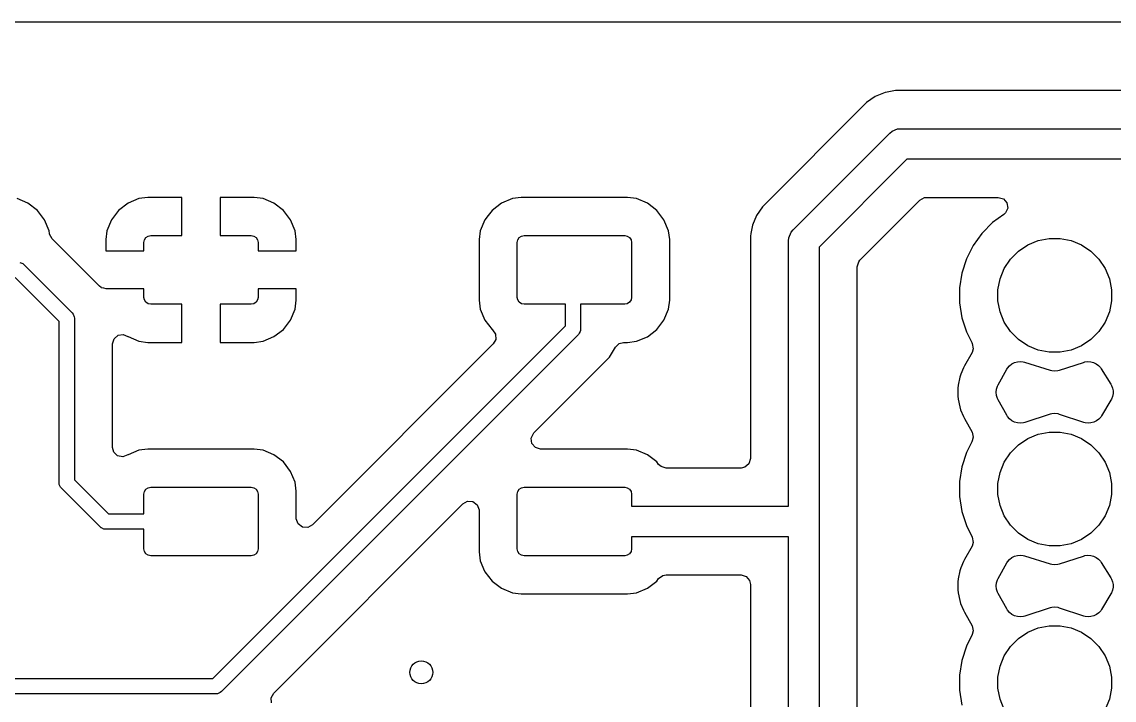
# Model space of a CAD drawing. Header units: millimetres. Extents: x 69 to 174, y -160 to -92.
# Drawn here: x 96.25 to 110.58, y -100.92 to -92.03 of the extents above; entities that cross this region are included whole.
import ezdxf

# ---------------------------------------------------------------- set-up
doc = ezdxf.new("R2010")
doc.units = ezdxf.units.MM
doc.layers.add('Front', color=13, linetype='CONTINUOUS', true_color=0xc83434)

msp = doc.modelspace()

# ---------------------------------------------------------------- linework, layer by layer
at = {"layer": 'Front', "linetype": 'CONTINUOUS'}
for p, q in [((70.235092, -92.0289), (172.534908, -92.0289)), ((107.44819, -93.009224), (107.333453, -93.085888)), ((107.575671, -92.95642), (107.44819, -93.009224)), ((107.575681, -92.956418), (107.575671, -92.95642)), ((107.602589, -92.951065), (107.575681, -92.956418)), ((107.60259, -92.951065), (107.602589, -92.951065)), ((107.711003, -92.9295), (107.60259, -92.951065)), ((107.711007, -92.9295), (107.711003, -92.9295)), ((111.308136, -92.9295), (107.711007, -92.9295)), ((107.333453, -93.085888), (105.965887, -94.453454)), ((107.668886, -93.463706), (107.740982, -93.433843)), ((107.740982, -93.433843), (107.78, -93.43)), ((107.78, -93.43), (111.239143, -93.43)), ((106.368579, -94.758579), (107.638578, -93.488579)), ((107.638578, -93.488579), (107.668886, -93.463706)), ((107.862843, -93.83), (106.71, -94.982842)), ((111.239143, -93.83), (107.862843, -93.83)), ((96.328794, -94.406198), (96.185151, -94.346699)), ((96.328798, -94.4062), (96.328794, -94.406198)), ((96.452149, -94.500851), (96.328798, -94.4062)), ((97.641457, -94.406633), (97.518207, -94.501207)), ((97.641458, -94.406633), (97.641457, -94.406633)), ((97.784975, -94.347187), (97.641458, -94.406633)), ((97.78498, -94.347185), (97.784975, -94.347187)), ((97.900329, -94.332), (97.78498, -94.347185)), ((98.349, -94.332), (97.900329, -94.332)), ((98.349, -94.832), (98.349, -94.332)), ((99.297671, -94.332), (98.849, -94.332)), ((98.849, -94.332), (98.849, -94.832)), ((99.413019, -94.347185), (99.297671, -94.332)), ((99.413024, -94.347187), (99.413019, -94.347185)), ((99.556541, -94.406633), (99.413024, -94.347187)), ((99.679792, -94.501207), (99.556541, -94.406633)), ((102.541202, -94.4062), (102.417851, -94.500851)), ((102.541205, -94.406198), (102.541202, -94.406199)), ((102.541202, -94.406199), (102.541202, -94.4062)), ((102.684848, -94.346699), (102.541205, -94.406198)), ((102.684857, -94.346696), (102.684848, -94.346699)), ((102.800296, -94.3315), (102.684857, -94.346696)), ((104.197701, -94.3315), (102.800296, -94.3315)), ((104.313149, -94.346698), (104.197701, -94.3315)), ((104.313151, -94.346699), (104.313149, -94.346698)), ((104.456794, -94.406198), (104.313151, -94.346699)), ((104.456798, -94.4062), (104.456794, -94.406198)), ((104.580149, -94.500851), (104.456798, -94.4062)), ((105.965887, -94.453454), (105.889222, -94.568192)), ((107.246819, -95.153838), (108.033838, -94.366819)), ((108.033838, -94.366819), (108.095161, -94.333334)), ((108.095161, -94.333334), (108.121519, -94.3305)), ((108.121519, -94.3305), (109.062102, -94.3305)), ((109.062102, -94.3305), (109.129141, -94.350185)), ((109.129141, -94.350185), (109.174896, -94.402989)), ((109.174896, -94.402989), (109.18484, -94.472147)), ((96.5468, -94.624202), (96.452149, -94.500851)), ((97.518207, -94.501207), (97.423633, -94.624457)), ((99.774366, -94.624457), (99.679792, -94.501207)), ((102.366046, -94.568365), (102.323198, -94.624205)), ((102.417851, -94.500851), (102.366046, -94.568365)), ((104.6748, -94.624202), (104.580149, -94.500851)), ((105.889222, -94.568192), (105.836421, -94.695667)), ((109.134988, -94.554818), (108.987352, -94.662082)), ((109.155815, -94.535703), (109.134988, -94.554818)), ((109.18484, -94.472147), (109.155815, -94.535703)), ((96.606301, -94.767849), (96.5468, -94.624202)), ((97.423633, -94.624458), (97.364187, -94.767975)), ((97.423633, -94.624457), (97.423633, -94.624458)), ((99.774366, -94.624458), (99.774366, -94.624457)), ((99.833812, -94.767975), (99.774366, -94.624458)), ((102.323198, -94.624205), (102.263699, -94.767848)), ((104.734301, -94.767849), (104.6748, -94.624202)), ((105.836418, -94.695679), (105.815001, -94.803352)), ((105.836421, -94.695667), (105.836418, -94.695679)), ((108.987352, -94.662082), (108.848174, -94.80126)), ((96.611068, -94.804065), (96.606301, -94.767849)), ((96.612838, -94.814219), (96.611068, -94.804065)), ((96.646323, -94.875542), (96.612838, -94.814219)), ((96.65411, -94.883329), (96.646323, -94.875542)), ((96.691133, -94.920352), (96.65411, -94.883329)), ((97.364185, -94.76798), (97.349, -94.883329)), ((97.349, -94.883329), (97.349, -95.032)), ((97.364187, -94.767975), (97.364185, -94.76798)), ((97.849, -94.922), (97.855851, -94.887558)), ((97.855851, -94.887558), (97.87536, -94.85836)), ((97.87536, -94.85836), (97.904558, -94.838851)), ((97.904558, -94.838851), (97.939, -94.832)), ((97.939, -94.832), (98.349, -94.832)), ((98.849, -94.832), (99.259, -94.832)), ((99.259, -94.832), (99.293442, -94.838851)), ((99.293442, -94.838851), (99.32264, -94.85836)), ((99.32264, -94.85836), (99.342149, -94.887558)), ((99.342149, -94.887558), (99.349, -94.922)), ((99.833814, -94.76798), (99.833812, -94.767975)), ((99.849, -94.883329), (99.833814, -94.76798)), ((99.849, -95.032), (99.849, -94.883329)), ((102.263698, -94.76785), (102.2485, -94.883298)), ((102.2485, -94.883298), (102.2485, -95.680703)), ((102.263699, -94.767848), (102.263698, -94.76785)), ((102.749, -94.922), (102.755851, -94.887558)), ((102.755851, -94.887558), (102.77536, -94.85836)), ((102.77536, -94.85836), (102.804558, -94.838851)), ((102.804558, -94.838851), (102.839, -94.832)), ((102.839, -94.832), (104.159, -94.832)), ((104.159, -94.832), (104.193442, -94.838851)), ((104.193442, -94.838851), (104.22264, -94.85836)), ((104.22264, -94.85836), (104.242149, -94.887558)), ((104.242149, -94.887558), (104.249, -94.922)), ((104.734301, -94.76785), (104.734301, -94.767849)), ((104.734303, -94.767857), (104.734301, -94.76785)), ((104.749499, -94.883296), (104.734303, -94.767857)), ((104.749499, -94.883298), (104.749499, -94.883296)), ((104.749499, -94.8833), (104.749499, -94.883298)), ((104.7495, -95.680701), (104.749499, -94.8833)), ((105.81284, -94.814219), (105.8095, -94.831007)), ((105.8095, -94.831007), (105.8095, -97.7575)), ((105.815001, -94.803354), (105.81284, -94.814219)), ((105.815001, -94.803352), (105.815001, -94.803354)), ((106.31, -94.9), (106.313843, -94.860982)), ((106.313843, -94.860982), (106.343706, -94.788886)), ((106.343706, -94.788886), (106.368579, -94.758579)), ((108.846154, -94.804041), (108.732476, -94.960503)), ((108.848172, -94.801263), (108.846154, -94.804041)), ((108.848174, -94.801261), (108.848172, -94.801263)), ((108.848174, -94.80126), (108.848174, -94.801261)), ((109.584286, -94.898204), (109.728487, -94.86952)), ((109.728487, -94.86952), (109.875513, -94.86952)), ((109.875513, -94.86952), (110.019714, -94.898204)), ((96.691135, -94.920355), (96.691133, -94.920352)), ((97.206258, -95.435478), (96.691135, -94.920355)), ((97.349, -95.032), (97.849, -95.032)), ((97.849, -95.032), (97.849, -94.922)), ((99.349, -94.922), (99.349, -95.032)), ((99.349, -95.032), (99.849, -95.032)), ((102.749, -95.642), (102.749, -94.922)), ((104.249, -94.922), (104.249, -95.642)), ((106.31, -98.382), (106.31, -94.9)), ((106.71, -94.982842), (106.71, -98.71)), ((108.732476, -94.960503), (108.643117, -95.135879)), ((109.326205, -95.036151), (109.448452, -94.954468)), ((109.448452, -94.954468), (109.584286, -94.898204)), ((110.019714, -94.898204), (110.155548, -94.954468)), ((110.155548, -94.954468), (110.277795, -95.036151)), ((107.2105, -95.241519), (107.230185, -95.17448)), ((107.230185, -95.17448), (107.246819, -95.153838)), ((108.643117, -95.135879), (108.58229, -95.323082)), ((109.140559, -95.262361), (109.222242, -95.140114)), ((109.222242, -95.140114), (109.326205, -95.036151)), ((110.277795, -95.036151), (110.381758, -95.140114)), ((110.381758, -95.140114), (110.463441, -95.262361)), ((96.223054, -95.183921), (96.259102, -95.198853)), ((96.259102, -95.198853), (96.274256, -95.211289)), ((96.274256, -95.211289), (96.908255, -95.845289)), ((107.2105, -114.163986), (107.2105, -95.241519)), ((109.084295, -95.398195), (109.140559, -95.262361)), ((110.463441, -95.262361), (110.519705, -95.398195)), ((96.737545, -95.957421), (96.162123, -95.382)), ((97.206261, -95.43548), (97.206258, -95.435478)), ((97.266467, -95.495686), (97.206261, -95.43548)), ((108.58229, -95.323082), (108.5515, -95.517486)), ((109.055611, -95.542396), (109.084295, -95.398195)), ((110.519705, -95.398195), (110.548389, -95.542396)), ((97.287104, -95.512315), (97.266467, -95.495686)), ((97.289699, -95.513077), (97.287104, -95.512315)), ((97.294717, -95.516833), (97.289699, -95.513077)), ((97.324706, -95.523356), (97.294717, -95.516833)), ((97.354143, -95.532), (97.324706, -95.523356)), ((97.849, -95.532), (97.354143, -95.532)), ((97.849, -95.642), (97.849, -95.532)), ((99.849, -95.532), (99.349, -95.532)), ((99.349, -95.532), (99.349, -95.642)), ((99.849, -95.68067), (99.849, -95.532)), ((108.5515, -95.517486), (108.5515, -95.714331)), ((109.055611, -95.689422), (109.055611, -95.542396)), ((110.548389, -95.542396), (110.548389, -95.689422)), ((97.855851, -95.676442), (97.849, -95.642)), ((97.87536, -95.70564), (97.855851, -95.676442)), ((97.904558, -95.725149), (97.87536, -95.70564)), ((97.939, -95.732), (97.904558, -95.725149)), ((98.349, -95.732), (97.939, -95.732)), ((98.349, -96.232), (98.349, -95.732)), ((99.259, -95.732), (98.849, -95.732)), ((98.849, -95.732), (98.849, -96.232)), ((99.293442, -95.725149), (99.259, -95.732)), ((99.32264, -95.70564), (99.293442, -95.725149)), ((99.342149, -95.676442), (99.32264, -95.70564)), ((99.349, -95.642), (99.342149, -95.676442)), ((99.833814, -95.796019), (99.849, -95.68067)), ((102.2485, -95.680703), (102.263696, -95.796142)), ((102.755851, -95.676442), (102.749, -95.642)), ((102.77536, -95.70564), (102.755851, -95.676442)), ((102.804558, -95.725149), (102.77536, -95.70564)), ((102.839, -95.732), (102.804558, -95.725149)), ((103.380545, -95.732), (102.839, -95.732)), ((103.380545, -96.015378), (103.380545, -95.732)), ((104.159, -95.732), (103.580545, -95.732)), ((103.580545, -95.732), (103.580545, -96.0568)), ((104.193442, -95.725149), (104.159, -95.732)), ((104.22264, -95.70564), (104.193442, -95.725149)), ((104.242149, -95.676442), (104.22264, -95.70564)), ((104.249, -95.642), (104.242149, -95.676442)), ((104.734301, -95.796151), (104.7495, -95.680701)), ((108.5515, -95.714331), (108.58229, -95.908735)), ((109.084295, -95.833623), (109.055611, -95.689422)), ((110.548389, -95.689422), (110.519705, -95.833623)), ((96.908255, -95.845289), (96.920692, -95.860442)), ((96.920692, -95.860442), (96.920692, -95.860443)), ((96.920692, -95.860443), (96.935624, -95.896491)), ((99.774366, -95.939541), (99.833812, -95.796024)), ((99.833812, -95.796024), (99.833814, -95.796019)), ((102.263696, -95.796142), (102.263699, -95.796151)), ((102.263699, -95.796151), (102.323198, -95.939795)), ((104.6748, -95.939798), (104.734301, -95.796151)), ((109.140559, -95.969457), (109.084295, -95.833623)), ((110.519705, -95.833623), (110.463441, -95.969457)), ((96.737545, -98.075), (96.737545, -95.957421)), ((96.935624, -95.896491), (96.937545, -95.916)), ((96.937545, -95.916), (96.937545, -98.033578)), ((98.753923, -100.642), (103.380545, -96.015378)), ((99.679792, -96.062792), (99.774366, -95.939542)), ((99.774366, -95.939542), (99.774366, -95.939541)), ((102.323198, -95.939795), (102.3232, -95.939798)), ((102.3232, -95.939798), (102.417849, -96.063148)), ((104.580149, -96.063149), (104.6748, -95.939798)), ((108.58229, -95.908735), (108.643117, -96.095938)), ((109.222242, -96.091704), (109.140559, -95.969457)), ((110.463441, -95.969457), (110.381758, -96.091704)), ((97.45773, -96.18569), (97.510534, -96.139935)), ((97.510534, -96.139935), (97.579692, -96.129991)), ((97.579692, -96.129991), (97.637536, -96.154357)), ((97.637536, -96.154357), (97.641455, -96.157364)), ((97.641455, -96.157364), (97.641458, -96.157366)), ((97.641458, -96.157366), (97.784975, -96.216812)), ((103.551255, -96.127511), (98.866056, -100.812711)), ((99.413024, -96.216812), (99.556541, -96.157366)), ((99.556541, -96.157366), (99.556542, -96.157366)), ((99.556542, -96.157366), (99.679792, -96.062792)), ((102.417849, -96.063148), (102.422863, -96.066995)), ((102.422863, -96.066995), (102.464066, -96.123423)), ((102.464066, -96.123423), (102.46822, -96.193169)), ((103.563692, -96.112358), (103.551255, -96.127511)), ((103.573367, -96.088999), (103.563692, -96.112358)), ((103.578624, -96.076309), (103.573367, -96.088999)), ((103.580545, -96.0568), (103.578624, -96.076309)), ((104.313151, -96.217301), (104.456798, -96.1578)), ((104.456798, -96.1578), (104.580149, -96.063149)), ((108.643117, -96.095938), (108.690519, -96.188969)), ((109.326205, -96.195667), (109.222242, -96.091704)), ((110.381758, -96.091704), (110.277795, -96.195667)), ((97.438045, -96.252729), (97.45773, -96.18569)), ((97.438045, -97.61064), (97.438045, -96.252729)), ((97.784975, -96.216812), (97.78498, -96.216814)), ((97.78498, -96.216814), (97.900329, -96.232)), ((97.900329, -96.232), (98.349, -96.232)), ((98.849, -96.232), (99.297671, -96.232)), ((99.297671, -96.232), (99.413019, -96.216814)), ((99.413019, -96.216814), (99.413024, -96.216812)), ((102.435057, -96.253051), (100.06118, -98.626929)), ((102.46822, -96.193169), (102.435057, -96.253051)), ((103.961065, -96.425516), (104.036706, -96.294499)), ((104.036706, -96.294499), (104.087273, -96.246284)), ((104.087273, -96.246284), (104.144094, -96.232499)), ((104.144094, -96.232499), (104.197703, -96.232499)), ((104.197703, -96.232499), (104.313142, -96.217303)), ((104.313142, -96.217303), (104.313146, -96.217301)), ((104.313146, -96.217301), (104.313151, -96.217301)), ((108.690519, -96.188969), (108.712699, -96.2325)), ((108.712699, -96.2325), (108.720905, -96.248604)), ((108.733801, -96.317273), (108.718233, -96.366155)), ((108.720905, -96.248604), (108.733801, -96.317273)), ((109.448452, -96.27735), (109.326205, -96.195667)), ((109.584286, -96.333614), (109.448452, -96.27735)), ((110.155548, -96.27735), (110.019714, -96.333614)), ((110.277795, -96.195667), (110.155548, -96.27735)), ((103.849261, -96.53732), (103.961065, -96.425516)), ((108.718233, -96.366155), (108.6205, -96.538167)), ((109.728487, -96.362298), (109.584286, -96.333614)), ((109.875513, -96.362298), (109.728487, -96.362298)), ((110.019714, -96.333614), (109.875513, -96.362298)), ((102.966745, -97.419833), (103.839051, -96.547528)), ((103.839051, -96.547528), (103.839056, -96.547524)), ((103.839056, -96.547524), (103.849259, -96.53732)), ((103.849259, -96.53732), (103.849261, -96.53732)), ((108.604724, -96.567275), (108.569014, -96.651388)), ((108.614463, -96.549104), (108.604724, -96.567275)), ((108.6205, -96.538167), (108.614463, -96.549104)), ((109.059998, -96.787911), (109.174778, -96.585898)), ((109.174778, -96.585898), (109.184731, -96.569287)), ((109.184731, -96.569287), (109.209965, -96.539922)), ((109.209965, -96.539922), (109.240375, -96.515957)), ((109.240375, -96.515957), (109.274826, -96.498287)), ((109.274826, -96.498287), (109.312032, -96.487572)), ((109.312032, -96.487572), (109.350604, -96.484211)), ((109.350604, -96.484211), (109.389102, -96.48833)), ((109.389102, -96.48833), (109.40773, -96.493619)), ((109.40773, -96.493619), (109.743712, -96.597468)), ((109.743712, -96.597468), (109.763398, -96.603035)), ((109.763398, -96.603035), (109.804114, -96.606934)), ((109.804114, -96.606934), (109.844776, -96.602491)), ((109.844776, -96.602491), (109.864385, -96.596661)), ((109.864385, -96.596661), (110.180686, -96.494239)), ((110.180686, -96.494239), (110.198849, -96.488823)), ((110.198849, -96.488823), (110.236456, -96.484142)), ((110.236456, -96.484142), (110.274272, -96.486623)), ((110.274272, -96.486623), (110.310945, -96.496177)), ((110.310945, -96.496177), (110.345164, -96.512462)), ((110.345164, -96.512462), (110.375707, -96.534897)), ((110.375707, -96.534897), (110.401481, -96.562679)), ((110.401481, -96.562679), (110.411899, -96.578513)), ((110.411899, -96.578513), (110.538898, -96.781711)), ((108.55641, -96.690607), (108.534966, -96.792148)), ((108.556413, -96.690596), (108.55641, -96.690607)), ((108.569013, -96.651391), (108.556413, -96.690596)), ((108.569014, -96.651388), (108.569013, -96.651391)), ((108.530638, -96.833104), (108.530386, -96.93691)), ((108.534966, -96.792148), (108.530638, -96.83309)), ((108.530638, -96.83309), (108.530638, -96.8331)), ((108.530638, -96.8331), (108.530638, -96.833104)), ((109.033339, -96.886228), (109.037667, -96.845273)), ((109.037468, -96.927203), (109.033339, -96.886228)), ((109.037667, -96.845273), (109.050268, -96.806066)), ((109.050268, -96.806066), (109.059998, -96.787911)), ((110.538898, -96.781711), (110.5483, -96.797547)), ((110.5483, -96.797547), (110.561774, -96.831819)), ((110.561774, -96.831819), (110.56875, -96.867978)), ((110.56875, -96.867978), (110.568993, -96.904802)), ((108.530386, -96.93691), (108.534515, -96.977885)), ((108.534515, -96.977885), (108.555474, -97.079558)), ((109.04988, -96.96647), (109.037468, -96.927203)), ((109.059522, -96.984672), (109.04988, -96.96647)), ((109.174392, -97.189141), (109.059522, -96.984672)), ((110.540286, -96.991457), (110.416737, -97.195084)), ((110.549477, -96.975497), (110.540286, -96.991457)), ((110.562495, -96.94105), (110.549477, -96.975497)), ((110.568993, -96.904802), (110.562495, -96.94105)), ((108.555474, -97.079558), (108.567886, -97.118825)), ((108.567886, -97.118825), (108.603183, -97.203095)), ((109.742393, -97.175815), (109.409401, -97.281767)), ((109.762491, -97.16999), (109.742393, -97.175815)), ((109.804123, -97.165852), (109.762491, -97.16999)), ((109.845708, -97.170442), (109.804123, -97.165852)), ((109.865742, -97.176485), (109.845708, -97.170442)), ((110.183041, -97.281254), (109.865742, -97.176485)), ((108.603183, -97.203095), (108.609627, -97.21526)), ((108.609627, -97.21526), (108.612821, -97.22129)), ((108.612821, -97.22129), (108.618804, -97.232257)), ((108.618804, -97.232257), (108.717571, -97.408062)), ((109.184378, -97.205948), (109.174392, -97.189141)), ((109.209775, -97.235661), (109.184378, -97.205948)), ((109.240454, -97.259882), (109.209775, -97.235661)), ((109.275249, -97.277691), (109.240454, -97.259882)), ((109.312838, -97.288412), (109.275249, -97.277691)), ((109.351793, -97.291636), (109.312838, -97.288412)), ((109.390633, -97.287242), (109.351793, -97.291636)), ((109.409401, -97.281767), (109.390633, -97.287242)), ((110.201432, -97.286862), (110.183041, -97.281254)), ((110.239567, -97.291727), (110.201432, -97.286862)), ((110.277929, -97.289223), (110.239567, -97.291727)), ((110.315108, -97.279442), (110.277929, -97.289223)), ((110.349737, -97.262746), (110.315108, -97.279442)), ((110.380542, -97.239746), (110.349737, -97.262746)), ((110.40639, -97.21129), (110.380542, -97.239746)), ((110.416737, -97.195084), (110.40639, -97.21129)), ((102.931702, -97.489853), (102.960727, -97.426297)), ((102.960727, -97.426297), (102.966745, -97.419833)), ((108.717571, -97.408062), (108.733245, -97.476151)), ((109.448452, -97.494468), (109.584286, -97.438204)), ((109.584286, -97.438204), (109.728487, -97.40952)), ((109.728487, -97.40952), (109.875513, -97.40952)), ((109.875513, -97.40952), (110.019714, -97.438204)), ((110.019714, -97.438204), (110.155548, -97.494468)), ((97.453925, -97.671352), (97.438045, -97.61064)), ((102.941646, -97.559011), (102.931702, -97.489853)), ((102.987401, -97.611815), (102.941646, -97.559011)), ((103.05444, -97.6315), (102.987401, -97.611815)), ((108.714384, -97.536011), (108.643117, -97.675879)), ((108.719948, -97.525091), (108.714384, -97.536011)), ((108.733245, -97.476151), (108.719948, -97.525091)), ((109.222242, -97.680114), (109.326205, -97.576151)), ((109.326205, -97.576151), (109.448452, -97.494468)), ((110.155548, -97.494468), (110.277795, -97.576151)), ((110.277795, -97.576151), (110.381758, -97.680114)), ((97.503912, -97.720169), (97.453925, -97.671352)), ((97.572356, -97.734211), (97.503912, -97.720169)), ((97.637526, -97.70902), (97.572356, -97.734211)), ((97.641199, -97.706201), (97.637526, -97.70902)), ((97.641204, -97.706198), (97.641199, -97.706201)), ((97.784848, -97.646699), (97.641204, -97.706198)), ((97.784857, -97.646696), (97.784848, -97.646699)), ((97.900296, -97.6315), (97.784857, -97.646696)), ((99.297701, -97.6315), (97.900296, -97.6315)), ((99.413149, -97.646698), (99.297701, -97.6315)), ((99.413151, -97.646699), (99.413149, -97.646698)), ((99.556794, -97.706198), (99.413151, -97.646699)), ((99.556798, -97.7062), (99.556794, -97.706198)), ((99.680149, -97.800851), (99.556798, -97.7062)), ((104.197702, -97.6315), (103.05444, -97.6315)), ((104.313149, -97.646698), (104.197702, -97.6315)), ((104.313151, -97.646699), (104.313149, -97.646698)), ((104.456794, -97.706198), (104.313151, -97.646699)), ((104.456798, -97.7062), (104.456794, -97.706198)), ((104.580149, -97.800851), (104.456798, -97.7062)), ((105.8095, -97.7575), (105.789815, -97.824539)), ((108.643117, -97.675879), (108.58229, -97.863082)), ((109.140559, -97.802361), (109.222242, -97.680114)), ((110.381758, -97.680114), (110.463441, -97.802361)), ((99.7748, -97.924202), (99.680149, -97.800851)), ((104.604809, -97.832989), (104.580149, -97.800851)), ((104.636144, -97.861815), (104.604809, -97.832989)), ((104.703183, -97.8815), (104.636144, -97.861815)), ((105.6855, -97.8815), (104.703183, -97.8815)), ((105.737011, -97.870294), (105.6855, -97.8815)), ((105.789815, -97.824539), (105.737011, -97.870294)), ((108.58229, -97.863082), (108.5515, -98.057486)), ((109.084295, -97.938195), (109.140559, -97.802361)), ((110.463441, -97.802361), (110.519705, -97.938195)), ((96.937545, -98.033578), (97.385966, -98.482)), ((99.834301, -98.067849), (99.7748, -97.924202)), ((109.055611, -98.082396), (109.084295, -97.938195)), ((110.519705, -97.938195), (110.548389, -98.082396)), ((96.739466, -98.094509), (96.737545, -98.075)), ((96.754398, -98.130557), (96.739466, -98.094509)), ((96.766834, -98.145711), (96.754398, -98.130557)), ((97.273834, -98.65271), (96.766834, -98.145711)), ((97.849, -98.222), (97.855851, -98.187558)), ((97.855851, -98.187558), (97.87536, -98.15836)), ((97.87536, -98.15836), (97.904558, -98.138851)), ((97.904558, -98.138851), (97.939, -98.132)), ((97.939, -98.132), (99.259, -98.132)), ((99.259, -98.132), (99.293442, -98.138851)), ((99.293442, -98.138851), (99.32264, -98.15836)), ((99.32264, -98.15836), (99.342149, -98.187558)), ((99.342149, -98.187558), (99.349, -98.222)), ((99.834301, -98.06785), (99.834301, -98.067849)), ((99.834303, -98.067857), (99.834301, -98.06785)), ((99.849499, -98.183296), (99.834303, -98.067857)), ((99.849499, -98.539248), (99.849499, -98.183296)), ((102.749, -98.222), (102.755851, -98.187558)), ((102.755851, -98.187558), (102.77536, -98.15836)), ((102.77536, -98.15836), (102.804558, -98.138851)), ((102.804558, -98.138851), (102.839, -98.132)), ((102.839, -98.132), (104.159, -98.132)), ((104.159, -98.132), (104.193442, -98.138851)), ((104.193442, -98.138851), (104.22264, -98.15836)), ((104.22264, -98.15836), (104.242149, -98.187558)), ((104.242149, -98.187558), (104.249, -98.222)), ((108.5515, -98.057486), (108.5515, -98.254331)), ((109.055611, -98.229422), (109.055611, -98.082396)), ((110.548389, -98.082396), (110.548389, -98.229422)), ((97.849, -98.482), (97.849, -98.222)), ((99.349, -98.222), (99.349, -98.942)), ((102.036821, -98.349757), (102.098142, -98.316274)), ((102.098142, -98.316274), (102.167834, -98.321258)), ((102.167834, -98.321258), (102.223767, -98.36313)), ((102.749, -98.942), (102.749, -98.222)), ((104.249, -98.222), (104.249, -98.382)), ((108.5515, -98.254331), (108.58229, -98.448735)), ((109.084295, -98.373623), (109.055611, -98.229422)), ((110.548389, -98.229422), (110.519705, -98.373623)), ((99.554333, -100.832245), (102.036821, -98.349757)), ((102.223767, -98.36313), (102.248184, -98.428594)), ((102.248184, -98.428594), (102.2485, -98.43744)), ((102.2485, -98.43744), (102.2485, -98.980703)), ((104.249, -98.382), (106.31, -98.382)), ((108.58229, -98.448735), (108.643117, -98.635938)), ((109.140559, -98.509457), (109.084295, -98.373623)), ((110.519705, -98.373623), (110.463441, -98.509457)), ((97.385966, -98.482), (97.849, -98.482)), ((99.849815, -98.548094), (99.849499, -98.539248)), ((99.874232, -98.613558), (99.849815, -98.548094)), ((99.930165, -98.65543), (99.874232, -98.613558)), ((109.222242, -98.631704), (109.140559, -98.509457)), ((110.463441, -98.509457), (110.381758, -98.631704)), ((97.288987, -98.665147), (97.273834, -98.65271)), ((97.293082, -98.666843), (97.288987, -98.665147)), ((97.325036, -98.680079), (97.293082, -98.666843)), ((97.344545, -98.682), (97.325036, -98.680079)), ((97.849, -98.682), (97.344545, -98.682)), ((97.849, -98.942), (97.849, -98.682)), ((99.999857, -98.660414), (99.930165, -98.65543)), ((100.06118, -98.626929), (99.999857, -98.660414)), ((106.71, -98.71), (106.71, -105.06)), ((108.643117, -98.635938), (108.720905, -98.788604)), ((109.326205, -98.735667), (109.222242, -98.631704)), ((109.448452, -98.81735), (109.326205, -98.735667)), ((110.277795, -98.735667), (110.155548, -98.81735)), ((110.381758, -98.631704), (110.277795, -98.735667)), ((106.31, -98.782), (104.249, -98.782)), ((104.249, -98.782), (104.249, -98.942)), ((106.31, -104.986), (106.31, -98.782)), ((108.733801, -98.857273), (108.718233, -98.906155)), ((108.720905, -98.788604), (108.733801, -98.857273)), ((109.584286, -98.873614), (109.448452, -98.81735)), ((109.728487, -98.902298), (109.584286, -98.873614)), ((109.875513, -98.902298), (109.728487, -98.902298)), ((110.019714, -98.873614), (109.875513, -98.902298)), ((110.155548, -98.81735), (110.019714, -98.873614)), ((97.855851, -98.976442), (97.849, -98.942)), ((97.87536, -99.00564), (97.855851, -98.976442)), ((97.904558, -99.025149), (97.87536, -99.00564)), ((97.939, -99.032), (97.904558, -99.025149)), ((99.259, -99.032), (97.939, -99.032)), ((99.293442, -99.025149), (99.259, -99.032)), ((99.32264, -99.00564), (99.293442, -99.025149)), ((99.342149, -98.976442), (99.32264, -99.00564)), ((99.349, -98.942), (99.342149, -98.976442)), ((102.2485, -98.980703), (102.263696, -99.096142)), ((102.755851, -98.976442), (102.749, -98.942)), ((102.77536, -99.00564), (102.755851, -98.976442)), ((102.804558, -99.025149), (102.77536, -99.00564)), ((102.839, -99.032), (102.804558, -99.025149)), ((104.159, -99.032), (102.839, -99.032)), ((104.193442, -99.025149), (104.159, -99.032)), ((104.22264, -99.00564), (104.193442, -99.025149)), ((104.242149, -98.976442), (104.22264, -99.00564)), ((104.249, -98.942), (104.242149, -98.976442)), ((108.718233, -98.906155), (108.6205, -99.078167)), ((109.240375, -99.055957), (109.274826, -99.038287)), ((109.274826, -99.038287), (109.312032, -99.027572)), ((109.312032, -99.027572), (109.350604, -99.024211)), ((109.350604, -99.024211), (109.389102, -99.02833)), ((109.389102, -99.02833), (109.40773, -99.033619)), ((109.40773, -99.033619), (109.743712, -99.137468)), ((109.864385, -99.136661), (110.180686, -99.034239)), ((110.180686, -99.034239), (110.198849, -99.028823)), ((110.198849, -99.028823), (110.236456, -99.024142)), ((110.236456, -99.024142), (110.274272, -99.026623)), ((110.274272, -99.026623), (110.310945, -99.036177)), ((110.310945, -99.036177), (110.345164, -99.052462)), ((102.263696, -99.096142), (102.263699, -99.096151)), ((102.263699, -99.096151), (102.321074, -99.234667)), ((108.569013, -99.191391), (108.556413, -99.230596)), ((108.569014, -99.191388), (108.569013, -99.191391)), ((108.604724, -99.107275), (108.569014, -99.191388)), ((108.614463, -99.089104), (108.604724, -99.107275)), ((108.6205, -99.078167), (108.614463, -99.089104)), ((109.059998, -99.327911), (109.174778, -99.125898)), ((109.174778, -99.125898), (109.184731, -99.109287)), ((109.184731, -99.109287), (109.209965, -99.079922)), ((109.209965, -99.079922), (109.240375, -99.055957)), ((109.743712, -99.137468), (109.763398, -99.143035)), ((109.763398, -99.143035), (109.804114, -99.146934)), ((109.804114, -99.146934), (109.844776, -99.142491)), ((109.844776, -99.142491), (109.864385, -99.136661)), ((110.345164, -99.052462), (110.375707, -99.074897)), ((110.375707, -99.074897), (110.401481, -99.102679)), ((110.401481, -99.102679), (110.411899, -99.118513)), ((110.411899, -99.118513), (110.538898, -99.321711)), ((102.321074, -99.234667), (102.3232, -99.239798)), ((102.3232, -99.239798), (102.417851, -99.363149)), ((104.580149, -99.363149), (104.604808, -99.331011)), ((104.604808, -99.331011), (104.661235, -99.289811)), ((104.661235, -99.289811), (104.703183, -99.2825)), ((104.703183, -99.2825), (105.6855, -99.2825)), ((105.6855, -99.2825), (105.752539, -99.302185)), ((105.752539, -99.302185), (105.798294, -99.354989)), ((108.534966, -99.332148), (108.530638, -99.37309)), ((108.55641, -99.230607), (108.534966, -99.332148)), ((108.556413, -99.230596), (108.55641, -99.230607)), ((109.050268, -99.346066), (109.059998, -99.327911)), ((110.538898, -99.321711), (110.5483, -99.337547)), ((102.417851, -99.363149), (102.541202, -99.4578)), ((102.541202, -99.4578), (102.684849, -99.517301)), ((104.313151, -99.517301), (104.456798, -99.4578)), ((104.456798, -99.4578), (104.580149, -99.363149)), ((105.798294, -99.354989), (105.8095, -99.4065)), ((105.8095, -99.4065), (105.8095, -104.3615)), ((108.530638, -99.373104), (108.530386, -99.47691)), ((108.530386, -99.47691), (108.534515, -99.517885)), ((108.530638, -99.37309), (108.530638, -99.3731)), ((108.530638, -99.3731), (108.530638, -99.373104)), ((109.033339, -99.426228), (109.037667, -99.385273)), ((109.037468, -99.467203), (109.033339, -99.426228)), ((109.04988, -99.50647), (109.037468, -99.467203)), ((109.037667, -99.385273), (109.050268, -99.346066)), ((110.5483, -99.337547), (110.561774, -99.371819)), ((110.561774, -99.371819), (110.56875, -99.407978)), ((110.568993, -99.444802), (110.562495, -99.48105)), ((110.56875, -99.407978), (110.568993, -99.444802)), ((102.684849, -99.517301), (102.800299, -99.5325)), ((102.800299, -99.5325), (104.1977, -99.532499)), ((104.1977, -99.532499), (104.197703, -99.532499)), ((104.197703, -99.532499), (104.313142, -99.517303)), ((104.313142, -99.517303), (104.313146, -99.517301)), ((104.313146, -99.517301), (104.313151, -99.517301)), ((108.534515, -99.517885), (108.555474, -99.619558)), ((108.555474, -99.619558), (108.567886, -99.658825)), ((109.059522, -99.524672), (109.04988, -99.50647)), ((109.174392, -99.729141), (109.059522, -99.524672)), ((110.540286, -99.531457), (110.416737, -99.735084)), ((110.549477, -99.515497), (110.540286, -99.531457)), ((110.562495, -99.48105), (110.549477, -99.515497)), ((108.567886, -99.658825), (108.603183, -99.743095)), ((108.603183, -99.743095), (108.603758, -99.74418)), ((108.603758, -99.74418), (108.612821, -99.76129)), ((108.612821, -99.76129), (108.618804, -99.772257)), ((109.184378, -99.745948), (109.174392, -99.729141)), ((109.209775, -99.775661), (109.184378, -99.745948)), ((109.742393, -99.715815), (109.409401, -99.821767)), ((109.762491, -99.70999), (109.742393, -99.715815)), ((109.804123, -99.705852), (109.762491, -99.70999)), ((109.845708, -99.710442), (109.804123, -99.705852)), ((109.865742, -99.716485), (109.845708, -99.710442)), ((110.183041, -99.821254), (109.865742, -99.716485)), ((110.40639, -99.75129), (110.380542, -99.779746)), ((110.416737, -99.735084), (110.40639, -99.75129)), ((108.618804, -99.772257), (108.717571, -99.948062)), ((109.240454, -99.799882), (109.209775, -99.775661)), ((109.275249, -99.817691), (109.240454, -99.799882)), ((109.312838, -99.828412), (109.275249, -99.817691)), ((109.351793, -99.831636), (109.312838, -99.828412)), ((109.390633, -99.827242), (109.351793, -99.831636)), ((109.409401, -99.821767), (109.390633, -99.827242)), ((110.201432, -99.826862), (110.183041, -99.821254)), ((110.239567, -99.831727), (110.201432, -99.826862)), ((110.277929, -99.829223), (110.239567, -99.831727)), ((110.315108, -99.819442), (110.277929, -99.829223)), ((110.349737, -99.802746), (110.315108, -99.819442)), ((110.380542, -99.779746), (110.349737, -99.802746)), ((108.717571, -99.948062), (108.733245, -100.016151)), ((108.733245, -100.016151), (108.719948, -100.065092)), ((109.326205, -100.116151), (109.448452, -100.034468)), ((109.448452, -100.034468), (109.584286, -99.978204)), ((109.584286, -99.978204), (109.728487, -99.94952)), ((109.728487, -99.94952), (109.875513, -99.94952)), ((109.875513, -99.94952), (110.019714, -99.978204)), ((110.019714, -99.978204), (110.155548, -100.034468)), ((110.155548, -100.034468), (110.277795, -100.116151)), ((108.719948, -100.065092), (108.643117, -100.215879)), ((109.222242, -100.220114), (109.326205, -100.116151)), ((110.277795, -100.116151), (110.381758, -100.220114)), ((108.643117, -100.215879), (108.58229, -100.403082)), ((109.140559, -100.342361), (109.222242, -100.220114)), ((110.381758, -100.220114), (110.463441, -100.342361)), ((108.58229, -100.403082), (108.5515, -100.597486)), ((109.055611, -100.622396), (109.084295, -100.478195)), ((109.084295, -100.478195), (109.140559, -100.342361)), ((110.463441, -100.342361), (110.519705, -100.478195)), ((110.519705, -100.478195), (110.548389, -100.622396)), ((108.5515, -100.597486), (108.5515, -100.794331)), ((109.055611, -100.769422), (109.055611, -100.622396)), ((110.548389, -100.622396), (110.548389, -100.769422)), ((77.560945, -100.642), (98.753923, -100.642)), ((98.795345, -100.842), (77.602367, -100.842)), ((98.814854, -100.840079), (98.795345, -100.842)), ((98.850902, -100.825147), (98.814854, -100.840079)), ((98.866056, -100.812711), (98.850902, -100.825147)), ((99.521173, -100.892124), (99.554333, -100.832245)), ((99.525328, -100.96187), (99.521173, -100.892124)), ((108.5515, -100.794331), (108.58229, -100.988735)), ((109.084295, -100.913623), (109.055611, -100.769422)), ((110.548389, -100.769422), (110.519705, -100.913623)), ((109.140559, -101.049457), (109.084295, -100.913623)), ((110.519705, -100.913623), (110.463441, -101.049457))]:
    msp.add_line(p, q, dxfattribs=at)
at = {"layer": 'Front'}
msp.add_circle((101.49, -100.56), 0.15, dxfattribs=at)

doc.saveas('drawing.dxf')
